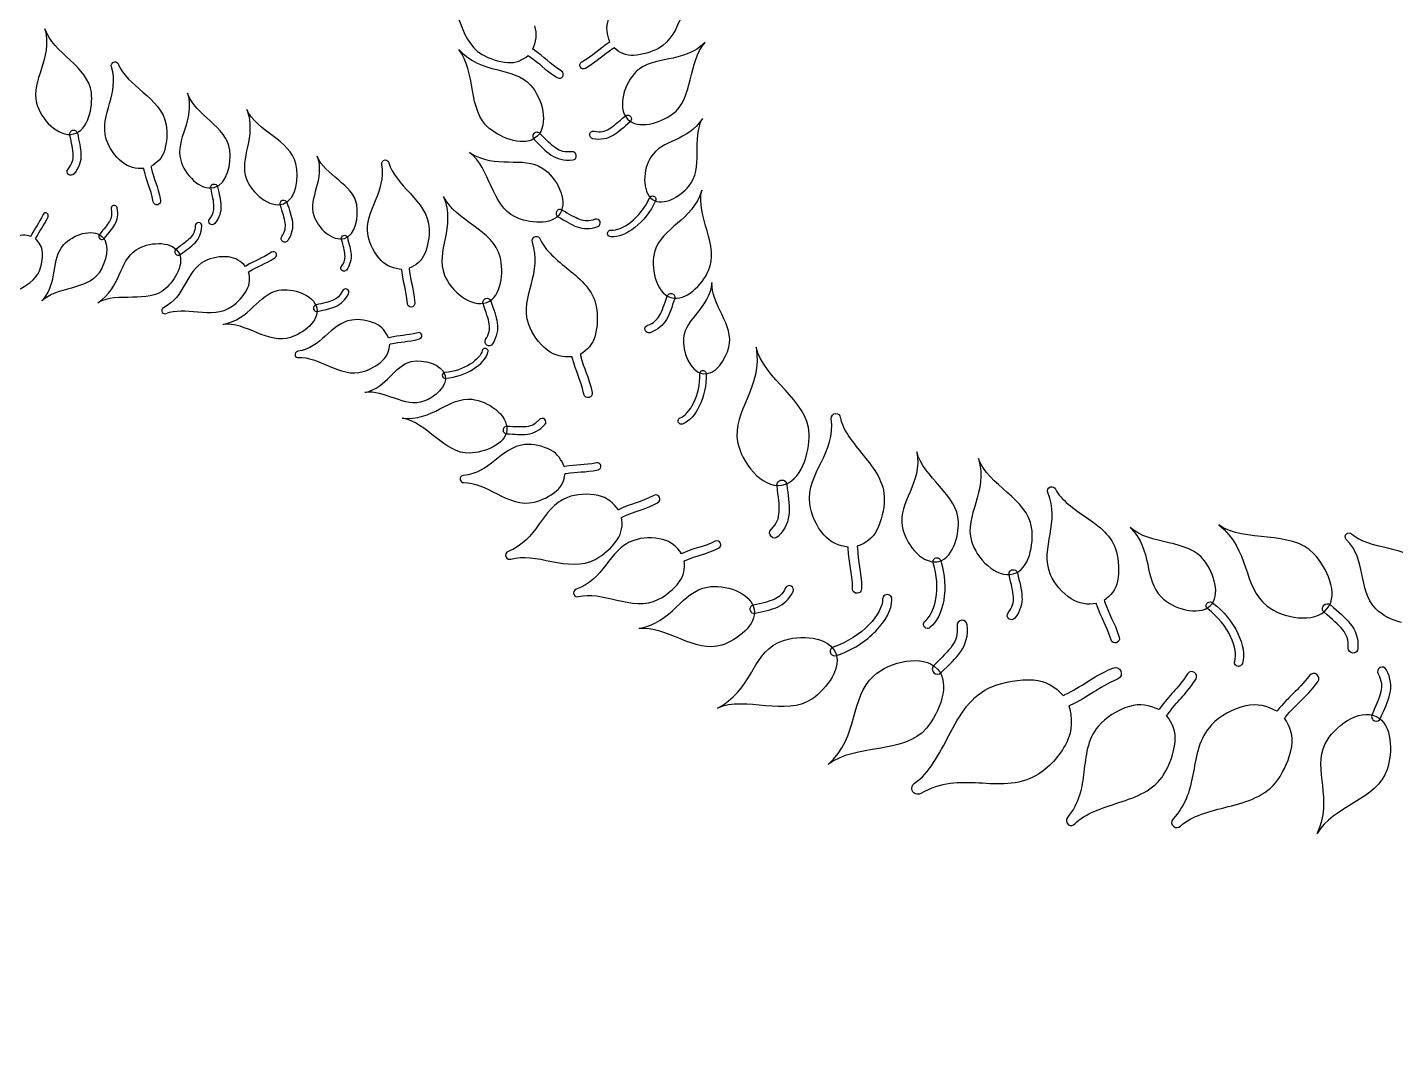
# Model space of a CAD drawing. Extents: x 5.1 to 86.3, y 5.1 to 86.3.
# Drawn here: x 14.24 to 32.32, y 44.89 to 58.36 of the extents above; entities that cross this region are included whole.
import ezdxf

# ---------------------------------------------------------------- set-up
doc = ezdxf.new("R2010")
doc.units = 0
doc.layers.add('View004', color=7, linetype='CONTINUOUS')

msp = doc.modelspace()

# ---------------------------------------------------------------- linework, layer by layer
at = {"layer": 'View004', "color": 1}
for p, q in [((15.385909, 57.90339), (15.385887, 57.903382)), ((22.208184, 57.18272), (22.208184, 57.18272)), ((14.838018, 57.002965), (14.838018, 57.002965)), ((22.168453, 57.14967), (22.168453, 57.14967)), ((14.847406, 56.952145), (14.847406, 56.952145)), ((20.930387, 56.956799), (20.930387, 56.956799)), ((20.970746, 56.918916), (20.970746, 56.918916)), ((18.965454, 56.608465), (18.96538, 56.608459)), ((16.696333, 56.289834), (16.696333, 56.289834)), ((16.705141, 56.244256), (16.705141, 56.244256)), ((17.608464, 56.075827), (17.608464, 56.075827)), ((22.500151, 56.087583), (22.500151, 56.087583)), ((22.526804, 56.123723), (22.526818, 56.123714)), ((17.622105, 56.029892), (17.622105, 56.029892)), ((21.231429, 55.927956), (21.231429, 55.927956)), ((21.276579, 55.90281), (21.276579, 55.90281)), ((15.195139, 55.564978), (15.195139, 55.564978)), ((15.220973, 55.597879), (15.220973, 55.597879)), ((18.417064, 55.611996), (18.417064, 55.611996)), ((18.426611, 55.572145), (18.426611, 55.572145)), ((20.95309, 55.597194), (20.953059, 55.597179)), ((16.193413, 55.368263), (16.193413, 55.368263)), ((16.22932, 55.395539), (16.22932, 55.395539)), ((22.761986, 54.839931), (22.761986, 54.839931)), ((18.018073, 54.637956), (18.018073, 54.637956)), ((18.061705, 54.649337), (18.061705, 54.649337)), ((20.294553, 54.778367), (20.294553, 54.778367)), ((20.310827, 54.726609), (20.310827, 54.726609)), ((22.743185, 54.790458), (22.743185, 54.790458)), ((16.019286, 54.593562), (16.019286, 54.593649)), ((17.775361, 54.025545), (17.775367, 54.025633)), ((19.721512, 53.749777), (19.721516, 53.749764)), ((19.758796, 53.760994), (19.758796, 53.760994)), ((23.166308, 53.782884), (23.166308, 53.782884)), ((23.174104, 53.82559), (23.17412, 53.825588)), ((24.92194, 53.257053), (24.9219, 53.257073)), ((20.522945, 53.039514), (20.522945, 53.039514)), ((20.572824, 53.038019), (20.572824, 53.038019)), ((19.957611, 52.381046), (19.957611, 52.381081)), ((24.202593, 52.377108), (24.202593, 52.377108)), ((24.209278, 52.310875), (24.209278, 52.310875)), ((27.760285, 52.288632), (27.760249, 52.288614)), ((31.674281, 51.669308), (31.674243, 51.669261)), ((20.563235, 51.35875), (20.56322, 51.358725)), ((26.254334, 51.350807), (26.254354, 51.350809)), ((26.259523, 51.298158), (26.259523, 51.298158)), ((27.255665, 51.192774), (27.255665, 51.192774)), ((27.267501, 51.136878), (27.267501, 51.136878)), ((21.459745, 50.864012), (21.459728, 50.864056)), ((23.787676, 50.657478), (23.787676, 50.657478)), ((23.841291, 50.671242), (23.841291, 50.671242)), ((29.835004, 50.756529), (29.835018, 50.756542)), ((29.869665, 50.716561), (29.869665, 50.716561)), ((31.370563, 50.723046), (31.370563, 50.723046)), ((31.418509, 50.679188), (31.418509, 50.679188)), ((24.909429, 50.114667), (24.909429, 50.114667)), ((24.856259, 50.083328), (24.85627, 50.083308)), ((26.217216, 49.831175), (26.217216, 49.831175)), ((26.265051, 49.880697), (26.265051, 49.880697)), ((32.042279, 49.196126), (32.042279, 49.196126)), ((32.065527, 49.253704), (32.065527, 49.253704)), ((25.932214, 48.273809), (25.932243, 48.273717)), ((27.999137, 47.822521), (27.999111, 47.822554)), ((29.388347, 47.798227), (29.388303, 47.798284))]:
    msp.add_line(p, q, dxfattribs=at)
at = {"layer": 'View004', "color": 3}
for points in [[(7.701293, 45.701241), (7.701293, 59.277333), (14.944052, 71.82216), (26.701293, 78.610206)], [(26.701293, 12.792276), (14.944052, 19.580323), (7.701293, 32.125149), (7.701293, 45.701241)]]:
    msp.add_open_spline(points, degree=3, dxfattribs=at)
at = {"layer": 'View004', "color": 1}
for points in [[(19.940765, 58.464354), (20.003731, 58.286582), (20.075474, 58.102068), (20.246066, 58.00303)], [(21.93493, 58.168592), (21.895676, 58.261696), (21.881799, 58.365406), (21.918522, 58.465521)], [(22.88344, 58.517438), (22.817799, 58.348656), (22.743536, 58.17366), (22.576901, 58.0836)], [(14.467159, 58.342027), (14.574532, 57.937069), (14.276054, 57.670643), (14.357703, 57.358262)], [(15.081504, 57.500135), (15.042217, 57.84531), (14.573895, 58.018243), (14.467159, 58.342027)], [(20.916973, 58.071073), (20.960795, 58.16674), (20.978533, 58.274252), (20.943482, 58.379629)], [(20.341399, 57.025233), (20.053097, 57.260483), (20.168406, 57.782626), (19.938431, 58.066271)], [(19.938431, 58.066271), (20.241185, 57.735055), (20.654081, 57.84977), (20.888306, 57.595334)], [(20.924695, 58.066209), (20.922263, 58.068109), (20.919679, 58.069705), (20.916973, 58.071073)], [(21.294895, 57.783276), (21.126635, 57.889718), (21.083454, 57.961173), (20.924695, 58.066209)], [(21.563801, 57.90339), (21.728414, 58.000626), (21.771952, 58.067944), (21.927406, 58.164108)], [(21.979712, 58.080592), (21.835217, 57.991269), (21.789306, 57.921986), (21.614326, 57.818607)], [(21.927406, 58.164108), (21.929838, 58.165856), (21.932346, 58.1673), (21.93493, 58.168592)], [(21.990557, 58.089233), (21.987289, 58.085965), (21.983717, 58.083001), (21.979712, 58.080592)], [(22.247156, 57.990161), (22.149234, 57.985373), (22.061416, 58.027013), (21.990557, 58.089233)], [(22.576901, 58.0836), (22.485309, 58.034094), (22.36494, 57.99592), (22.247156, 57.990161)], [(23.194637, 58.161256), (22.893976, 57.869498), (22.515589, 57.999481), (22.283085, 57.775449)], [(22.760914, 57.213582), (23.042744, 57.416711), (22.964461, 57.909765), (23.194637, 58.161256)], [(15.347073, 57.84009), (15.338204, 57.868582), (15.356505, 57.898374), (15.385909, 57.90339)], [(15.385887, 57.903382), (15.409219, 57.907258), (15.432057, 57.894057), (15.440288, 57.871873)], [(20.246066, 58.00303), (20.339832, 57.948592), (20.463915, 57.905031), (20.586333, 57.895294)], [(20.586333, 57.895294), (20.688109, 57.8872), (20.780843, 57.927754), (20.856578, 57.990271)], [(20.856578, 57.990271), (20.859922, 57.986775), (20.863494, 57.983507), (20.867591, 57.980938)], [(20.867591, 57.980938), (21.015161, 57.883371), (21.060749, 57.809796), (21.239605, 57.696628)], [(21.614326, 57.818607), (21.557303, 57.782856), (21.505225, 57.870233), (21.563801, 57.90339)], [(15.323027, 57.356776), (15.365944, 57.508779), (15.402809, 57.659541), (15.347073, 57.84009)], [(15.440288, 57.871873), (15.491656, 57.734871), (15.627037, 57.62398), (15.764039, 57.505545)], [(21.239605, 57.696628), (21.297828, 57.65761), (21.354809, 57.74691), (21.294895, 57.783276)], [(22.283085, 57.775449), (22.130374, 57.628308), (22.02413, 57.305046), (22.168453, 57.14967)], [(20.888306, 57.595334), (21.042147, 57.428223), (21.135016, 57.075787), (20.970746, 56.918916)], [(14.357703, 57.358262), (14.411326, 57.153089), (14.641288, 56.902283), (14.847406, 56.952145)], [(14.847406, 56.952145), (15.04047, 56.99885), (15.103969, 57.302777), (15.081504, 57.500135)], [(15.279375, 56.8838), (15.228448, 57.050776), (15.28011, 57.204773), (15.323027, 57.356776)], [(15.764039, 57.505545), (15.90104, 57.387111), (16.041003, 57.258469), (16.069975, 57.071283)], [(16.35333, 57.489876), (16.452766, 57.126925), (16.186633, 56.88541), (16.262278, 56.605424)], [(16.911367, 56.738203), (16.87353, 57.047958), (16.451594, 57.199833), (16.35333, 57.489876)], [(17.135181, 57.274045), (17.273903, 56.911212), (17.024845, 56.636291), (17.130767, 56.356289)], [(17.784186, 56.558096), (17.714103, 56.872488), (17.265353, 56.98599), (17.135181, 57.274045)], [(21.9264, 57.019839), (21.985303, 57.054353), (22.048927, 57.114095), (22.135481, 57.188118)], [(22.135481, 57.188118), (22.145769, 57.1972), (22.159285, 57.201747), (22.172969, 57.200731)], [(22.168453, 57.14967), (22.303637, 57.004135), (22.599775, 57.097438), (22.760914, 57.213582)], [(22.172969, 57.200731), (22.186654, 57.199715), (22.199351, 57.193221), (22.208184, 57.18272)], [(22.208184, 57.18272), (22.226118, 57.161155), (22.223248, 57.12915), (22.201762, 57.11112)], [(23.158854, 57.155706), (22.96498, 56.846709), (22.626337, 56.882485), (22.47611, 56.64489)], [(22.97947, 56.259995), (23.174595, 56.489544), (23.015786, 56.89512), (23.158854, 57.155706)], [(14.797743, 56.942198), (14.794855, 56.955613), (14.797501, 56.969626), (14.805082, 56.981064)], [(14.805082, 56.981064), (14.812663, 56.992502), (14.824538, 57.000399), (14.838018, 57.002965)], [(14.838018, 57.002965), (14.8656, 57.008057), (14.89211, 56.989897), (14.897323, 56.962337)], [(16.069975, 57.071283), (16.085897, 56.968395), (16.081505, 56.842192), (16.047441, 56.729297)], [(20.970746, 56.918916), (20.816881, 56.771981), (20.506239, 56.890724), (20.341399, 57.025233)], [(20.969192, 56.973799), (20.954495, 56.97359), (20.940504, 56.967461), (20.930387, 56.956799)], [(21.008464, 56.957909), (20.998048, 56.968279), (20.983888, 56.974008), (20.969192, 56.973799)], [(21.668715, 56.945995), (21.673581, 56.973732), (21.700011, 56.992273), (21.727748, 56.987407)], [(21.727748, 56.987407), (21.814938, 56.97196), (21.867509, 56.98531), (21.9264, 57.019839)], [(22.201762, 57.11112), (22.117662, 57.039215), (22.053176, 56.975419), (21.978425, 56.931669)], [(14.842225, 56.67752), (14.840939, 56.745778), (14.81996, 56.830495), (14.797743, 56.942198)], [(14.897323, 56.962337), (14.918893, 56.853811), (14.942987, 56.766358), (14.944575, 56.679761)], [(15.489414, 56.579101), (15.391074, 56.660852), (15.31299, 56.773534), (15.279375, 56.8838)], [(20.930387, 56.956799), (20.909829, 56.934893), (20.910846, 56.900489), (20.932662, 56.879835)], [(20.932662, 56.879835), (21.01797, 56.797564), (21.082827, 56.72522), (21.159943, 56.673651)], [(21.221221, 56.764585), (21.160456, 56.805263), (21.09626, 56.873217), (21.008464, 56.957909)], [(21.710128, 56.886962), (21.682391, 56.891828), (21.66385, 56.918257), (21.668715, 56.945995)], [(21.978425, 56.931669), (21.903727, 56.887862), (21.816711, 56.86808), (21.710128, 56.886962)], [(14.773328, 56.488397), (14.829454, 56.556884), (14.84353, 56.609266), (14.842225, 56.67752)], [(14.944575, 56.679761), (14.946239, 56.593181), (14.920923, 56.507611), (14.852313, 56.42389)], [(16.047441, 56.729297), (16.019124, 56.635437), (15.950445, 56.566665), (15.868063, 56.520772)], [(16.705141, 56.244256), (16.878211, 56.287633), (16.933003, 56.561096), (16.911367, 56.738203)], [(18.06773, 56.656926), (18.169589, 56.340721), (17.944313, 56.117341), (18.021952, 55.873374)], [(18.589203, 56.015806), (18.543743, 56.287503), (18.16571, 56.404972), (18.06773, 56.656926)], [(18.96538, 56.608459), (18.989039, 56.609523), (19.010182, 56.593746), (19.015753, 56.57071)], [(20.682503, 55.856234), (20.368015, 56.003836), (20.353918, 56.502867), (20.081265, 56.707536)], [(20.081265, 56.707536), (20.430625, 56.476306), (20.778508, 56.673917), (21.048378, 56.496665)], [(21.159943, 56.673651), (21.237, 56.622025), (21.328768, 56.595295), (21.443934, 56.60865)], [(21.431535, 56.717173), (21.337323, 56.706248), (21.281971, 56.723892), (21.221221, 56.764585)], [(21.491996, 56.669111), (21.488572, 56.699079), (21.461503, 56.720597), (21.431535, 56.717173)], [(21.443934, 56.60865), (21.473902, 56.612074), (21.49542, 56.639144), (21.491996, 56.669111)], [(22.47611, 56.64489), (22.377439, 56.48884), (22.350844, 56.191596), (22.500151, 56.087583)], [(14.780567, 56.416651), (14.758756, 56.434464), (14.755515, 56.466586), (14.773328, 56.488397)], [(15.774655, 56.494996), (15.673779, 56.48922), (15.571419, 56.510933), (15.489414, 56.579101)], [(15.776327, 56.486378), (15.775491, 56.48919), (15.774959, 56.492078), (15.774655, 56.494996)], [(15.900031, 56.056401), (15.863619, 56.244089), (15.814799, 56.307679), (15.776327, 56.486378)], [(15.868063, 56.520772), (15.870039, 56.516592), (15.871635, 56.512207), (15.872547, 56.507655)], [(15.872547, 56.507655), (15.908252, 56.341574), (15.958126, 56.27509), (15.996849, 56.075576)], [(16.262278, 56.605424), (16.311959, 56.421529), (16.520369, 56.197946), (16.705141, 56.244256)], [(17.622105, 56.029892), (17.795526, 56.091892), (17.824258, 56.378337), (17.784186, 56.558096)], [(18.838424, 56.072392), (18.899034, 56.218461), (18.953484, 56.36401), (18.919375, 56.550104)], [(18.919375, 56.550104), (18.913903, 56.579486), (18.935631, 56.606945), (18.965454, 56.608465)], [(19.015753, 56.57071), (19.05066, 56.428429), (19.172177, 56.302193), (19.294416, 56.168266)], [(21.048378, 56.496665), (21.225631, 56.380249), (21.389734, 56.082161), (21.276579, 55.90281)], [(14.852313, 56.42389), (14.8345, 56.402079), (14.802378, 56.398838), (14.780567, 56.416651)], [(16.660606, 56.234954), (16.657913, 56.246982), (16.660186, 56.259589), (16.666911, 56.269919)], [(16.666911, 56.269919), (16.673636, 56.280249), (16.684244, 56.28743), (16.696333, 56.289834)], [(16.696333, 56.289834), (16.72107, 56.294612), (16.745016, 56.278495), (16.749903, 56.253779)], [(16.749903, 56.253779), (16.770078, 56.156457), (16.792366, 56.078083), (16.794432, 56.000311)], [(17.130767, 56.356289), (17.200333, 56.172383), (17.436959, 55.963701), (17.622105, 56.029892)], [(22.500151, 56.087583), (22.640002, 55.990158), (22.867905, 56.128745), (22.97947, 56.259995)], [(15.996849, 56.075576), (16.011403, 56.009866), (15.911625, 55.990102), (15.900031, 56.056401)], [(16.702515, 55.997542), (16.700856, 56.058844), (16.681386, 56.134784), (16.660606, 56.234954)], [(17.580246, 56.052403), (17.586114, 56.063693), (17.596287, 56.072138), (17.608464, 56.075827)], [(17.608464, 56.075827), (17.633395, 56.083227), (17.659618, 56.069084), (17.667128, 56.044186)], [(18.739199, 55.607272), (18.708267, 55.779305), (18.777814, 55.926323), (18.838424, 56.072392)], [(19.294416, 56.168266), (19.416656, 56.034339), (19.540636, 55.889914), (19.54735, 55.700378)], [(19.73708, 56.126384), (19.900688, 55.718107), (19.623683, 55.402356), (19.748661, 55.087264)], [(20.484785, 55.327544), (20.399762, 55.682218), (19.889658, 55.802614), (19.73708, 56.126384)], [(22.213587, 55.787864), (22.30881, 55.862803), (22.400975, 55.974306), (22.460784, 56.106772)], [(22.539275, 56.068752), (22.47295, 55.921933), (22.372927, 55.800569), (22.266372, 55.716727)], [(22.460784, 56.106772), (22.466289, 56.119206), (22.477001, 56.128384), (22.489866, 56.131687)], [(22.489866, 56.131687), (22.502731, 56.13499), (22.516337, 56.132057), (22.526804, 56.123723)], [(22.526818, 56.123714), (22.543117, 56.110805), (22.548322, 56.087838), (22.539275, 56.068752)], [(23.149307, 56.20915), (23.027989, 55.797614), (22.62509, 55.723106), (22.530475, 55.406277)], [(23.239429, 55.14564), (23.388557, 55.468651), (23.070588, 55.869002), (23.149307, 56.20915)], [(14.443562, 55.88708), (14.38665, 55.760851), (14.341651, 55.724158), (14.284782, 55.604608)], [(14.508611, 55.857448), (14.529812, 55.901338), (14.462772, 55.931882), (14.443562, 55.88708)], [(15.342198, 55.958163), (15.356687, 55.887969), (15.347086, 55.845128), (15.320493, 55.796691)], [(15.374358, 56.006872), (15.352026, 56.002302), (15.337628, 55.980494), (15.342198, 55.958163)], [(15.423067, 55.974713), (15.418497, 55.997044), (15.396689, 56.011442), (15.374358, 56.006872)], [(15.393021, 55.75661), (15.426759, 55.81805), (15.440778, 55.888907), (15.423067, 55.974713)], [(16.642026, 55.827158), (16.691935, 55.889089), (16.704191, 55.936244), (16.702515, 55.997542)], [(16.794432, 56.000311), (16.796565, 55.922555), (16.774458, 55.845506), (16.713449, 55.7698)], [(17.577293, 56.015849), (17.573314, 56.027934), (17.574379, 56.041113), (17.580246, 56.052403)], [(17.644268, 55.776183), (17.636386, 55.83899), (17.608733, 55.91504), (17.577293, 56.015849)], [(17.667128, 56.044186), (17.697661, 55.946242), (17.728454, 55.867975), (17.738414, 55.788289)], [(18.426611, 55.572145), (18.577548, 55.617154), (18.615196, 55.86046), (18.589203, 56.015806)], [(21.276579, 55.90281), (21.17059, 55.734817), (20.862316, 55.771839), (20.682503, 55.856234)], [(21.231429, 55.927956), (21.217785, 55.90345), (21.226515, 55.872525), (21.25096, 55.858772)], [(21.262713, 55.952159), (21.249451, 55.948634), (21.238172, 55.939907), (21.231429, 55.927956)], [(21.301885, 55.946684), (21.290098, 55.95371), (21.275975, 55.955684), (21.262713, 55.952159)], [(21.538442, 55.819902), (21.474179, 55.842947), (21.400618, 55.889915), (21.301885, 55.946684)], [(14.34906, 55.573593), (14.401876, 55.684711), (14.4481, 55.723268), (14.508611, 55.857448)], [(14.717267, 55.49084), (14.832833, 55.61776), (15.091962, 55.711105), (15.220973, 55.597879)], [(15.320493, 55.796691), (15.293913, 55.748244), (15.247028, 55.695401), (15.189112, 55.623679)], [(15.252925, 55.571808), (15.309183, 55.641497), (15.359329, 55.69513), (15.393021, 55.75661)], [(16.45391, 55.738272), (16.449898, 55.661116), (16.428212, 55.61905), (16.387281, 55.575778)], [(16.452004, 55.514216), (16.50393, 55.569102), (16.537856, 55.639183), (16.542761, 55.733501)], [(16.500721, 55.780312), (16.476186, 55.781629), (16.455228, 55.762807), (16.45391, 55.738272)], [(16.542761, 55.733501), (16.544079, 55.758036), (16.525257, 55.778994), (16.500721, 55.780312)], [(16.649058, 55.762768), (16.629336, 55.778607), (16.626187, 55.807435), (16.642026, 55.827158)], [(16.713449, 55.7698), (16.69761, 55.750077), (16.668781, 55.746929), (16.649058, 55.762768)], [(17.599298, 55.595055), (17.644327, 55.663705), (17.652166, 55.713382), (17.644268, 55.776183)], [(17.738414, 55.788289), (17.74844, 55.708626), (17.733493, 55.627249), (17.678448, 55.543329)], [(18.021952, 55.873374), (18.072944, 55.713136), (18.265467, 55.524092), (18.426611, 55.572145)], [(21.25096, 55.858772), (21.346891, 55.803632), (21.422047, 55.752838), (21.50359, 55.723642)], [(21.50359, 55.723642), (21.585092, 55.69438), (21.674265, 55.691004), (21.775529, 55.72924)], [(21.739666, 55.824705), (21.656828, 55.793426), (21.602695, 55.79684), (21.538442, 55.819902)], [(21.80533, 55.794904), (21.795427, 55.821266), (21.766028, 55.834608), (21.739666, 55.824705)], [(21.775529, 55.72924), (21.801891, 55.739143), (21.815233, 55.768542), (21.80533, 55.794904)], [(22.266372, 55.716727), (22.159827, 55.632878), (22.047202, 55.584642), (21.947629, 55.592934)], [(21.955189, 55.681791), (22.019912, 55.6764), (22.118364, 55.712924), (22.213587, 55.787864)], [(14.282168, 55.598832), (14.212025, 55.619686), (14.136264, 55.621434), (14.067114, 55.587037)], [(14.284782, 55.604608), (14.283734, 55.602784), (14.282867, 55.600808), (14.282168, 55.598832)], [(14.343702, 55.565096), (14.345785, 55.56768), (14.347662, 55.570568), (14.34906, 55.573593)], [(14.435419, 55.388254), (14.431087, 55.459124), (14.394128, 55.519033), (14.343702, 55.565096)], [(15.189112, 55.623679), (15.181998, 55.615148), (15.178628, 55.604108), (15.179762, 55.593059)], [(15.179762, 55.593059), (15.180897, 55.582009), (15.186441, 55.571885), (15.195139, 55.564978)], [(15.220973, 55.597879), (15.341813, 55.491824), (15.273083, 55.250085), (15.18279, 55.117054)], [(15.195139, 55.564978), (15.212997, 55.550959), (15.238827, 55.554013), (15.252925, 55.571808)], [(15.674816, 55.421135), (15.829924, 55.522021), (16.125615, 55.548777), (16.22932, 55.395539)], [(16.387281, 55.575778), (16.346359, 55.532491), (16.283063, 55.490152), (16.203119, 55.431128)], [(17.61301, 55.529617), (17.591153, 55.543901), (17.585014, 55.573198), (17.599298, 55.595055)], [(17.678448, 55.543329), (17.664164, 55.521472), (17.634867, 55.515333), (17.61301, 55.529617)], [(18.387698, 55.562203), (18.384853, 55.572706), (18.386366, 55.583912), (18.391894, 55.593285)], [(18.433924, 55.354465), (18.430068, 55.408462), (18.409934, 55.474674), (18.387698, 55.562203)], [(18.391894, 55.593285), (18.397421, 55.602657), (18.406496, 55.609404), (18.417064, 55.611996)], [(18.417064, 55.611996), (18.438693, 55.617175), (18.46044, 55.603896), (18.465714, 55.58229)], [(18.465714, 55.58229), (18.487306, 55.497249), (18.51002, 55.429001), (18.514878, 55.360494)], [(18.912075, 55.279525), (18.823946, 55.372415), (18.759607, 55.493669), (18.739199, 55.607272)], [(19.54735, 55.700378), (19.551074, 55.596198), (19.531778, 55.471236), (19.484582, 55.363007)], [(20.897762, 54.973871), (20.942062, 55.147956), (20.979518, 55.320452), (20.910811, 55.524075)], [(20.910811, 55.524075), (20.899882, 55.556207), (20.91981, 55.59062), (20.95309, 55.597194)], [(20.953059, 55.597179), (20.979476, 55.602271), (21.005826, 55.587945), (21.015842, 55.562964)], [(21.015842, 55.562964), (21.078299, 55.408722), (21.235492, 55.286648), (21.394753, 55.156047)], [(21.909752, 55.617745), (21.902619, 55.632654), (21.904132, 55.650438), (21.913678, 55.663894)], [(21.947629, 55.592934), (21.931481, 55.593275), (21.916885, 55.602836), (21.909752, 55.617745)], [(21.913678, 55.663894), (21.923224, 55.67735), (21.939221, 55.684247), (21.955189, 55.681791)], [(14.394366, 55.143453), (14.422722, 55.21332), (14.440636, 55.303007), (14.435419, 55.388254)], [(14.425922, 54.744485), (14.65512, 54.994415), (14.54131, 55.297603), (14.717267, 55.49084)], [(15.167616, 54.722096), (15.474752, 54.920318), (15.438654, 55.267536), (15.674816, 55.421135)], [(16.22932, 55.395539), (16.326457, 55.252006), (16.188914, 55.018609), (16.058499, 54.904464)], [(16.185026, 55.40174), (16.183199, 55.389907), (16.186223, 55.377837), (16.193413, 55.368263)], [(16.203119, 55.431128), (16.193376, 55.424168), (16.186853, 55.413573), (16.185026, 55.40174)], [(16.193413, 55.368263), (16.208219, 55.348777), (16.23599, 55.344924), (16.255542, 55.359644)], [(16.255542, 55.359644), (16.333203, 55.416999), (16.400115, 55.459273), (16.452004, 55.514216)], [(17.46289, 55.388783), (17.325718, 55.298252), (17.257297, 55.289988), (17.124407, 55.206129)], [(17.509348, 55.317784), (17.55846, 55.348366), (17.510564, 55.421537), (17.46289, 55.388783)], [(18.387229, 55.201842), (18.428827, 55.258407), (18.437795, 55.300472), (18.433924, 55.354465)], [(18.514878, 55.360494), (18.519794, 55.292004), (18.503305, 55.223192), (18.452456, 55.154045)], [(19.484582, 55.363007), (19.445343, 55.273026), (19.368945, 55.212753), (19.281617, 55.176845)], [(22.530475, 55.406277), (22.468328, 55.198185), (22.536265, 54.856399), (22.743185, 54.790458)], [(16.581403, 55.272265), (16.44822, 55.203105), (16.384716, 55.07875), (16.317175, 54.960964)], [(16.894874, 55.326544), (16.785515, 55.337769), (16.669342, 55.317948), (16.581403, 55.272265)], [(17.118099, 55.201949), (17.060962, 55.26737), (16.986066, 55.317184), (16.894874, 55.326544)], [(17.124407, 55.206129), (17.122203, 55.204913), (17.120075, 55.203545), (17.118099, 55.201949)], [(17.169216, 55.134233), (17.292691, 55.212203), (17.363523, 55.22156), (17.509348, 55.317784)], [(18.395944, 55.14533), (18.377933, 55.158529), (18.374031, 55.18383), (18.387229, 55.201842)], [(19.185759, 55.162235), (19.084779, 55.168391), (18.985566, 55.202066), (18.912075, 55.279525)], [(19.186404, 55.153472), (19.185927, 55.15636), (19.185714, 55.159324), (19.185759, 55.162235)], [(19.281617, 55.176845), (19.283061, 55.172437), (19.284201, 55.167908), (19.284581, 55.163272)], [(19.284581, 55.163272), (19.300481, 54.993926), (19.34222, 54.921935), (19.357177, 54.718992)], [(20.310827, 54.726609), (20.506046, 54.799935), (20.5334, 55.124753), (20.484785, 55.327544)], [(14.106427, 54.8883), (14.22271, 54.948971), (14.34278, 55.016339), (14.394366, 55.143453)], [(15.18279, 55.117054), (15.024872, 54.884385), (14.62415, 54.936465), (14.425922, 54.744485)], [(17.138284, 54.893547), (17.178898, 54.967396), (17.179825, 55.05094), (17.158454, 55.129141)], [(17.158454, 55.129141), (17.162178, 55.130433), (17.165902, 55.132105), (17.169216, 55.134233)], [(18.452456, 55.154045), (18.439257, 55.136033), (18.413956, 55.132132), (18.395944, 55.14533)], [(19.25865, 54.711354), (19.244597, 54.902265), (19.203557, 54.971254), (19.186404, 55.153472)], [(19.748661, 55.087264), (19.830743, 54.880311), (20.102408, 54.648325), (20.310827, 54.726609)], [(21.394753, 55.156047), (21.554014, 55.025446), (21.716945, 54.883327), (21.755419, 54.671366)], [(22.743185, 54.790458), (22.937, 54.728693), (23.154165, 54.960953), (23.239429, 55.14564)], [(23.284642, 54.990263), (23.247528, 54.639571), (22.938245, 54.526796), (22.908706, 54.256652)], [(23.509326, 54.136208), (23.581273, 54.418437), (23.271086, 54.703193), (23.284642, 54.990263)], [(16.058499, 54.904464), (15.830408, 54.704824), (15.426663, 54.868317), (15.167616, 54.722096)], [(16.317175, 54.960964), (16.249634, 54.843178), (16.179217, 54.729853), (16.034805, 54.655487)], [(16.822722, 54.43565), (17.18245, 54.500609), (17.282568, 54.835034), (17.559624, 54.886075)], [(16.941805, 54.674004), (17.014575, 54.72611), (17.089439, 54.804718), (17.138284, 54.893547)], [(17.559624, 54.886075), (17.741593, 54.919601), (18.024857, 54.830662), (18.061705, 54.649337)], [(18.400766, 54.879433), (18.367409, 54.809745), (18.331222, 54.779244), (18.276804, 54.755026)], [(18.312896, 54.673317), (18.381929, 54.704032), (18.440183, 54.755693), (18.48096, 54.840881)], [(18.460139, 54.900254), (18.437994, 54.9109), (18.411412, 54.901578), (18.400766, 54.879433)], [(18.48096, 54.840881), (18.491605, 54.863026), (18.482284, 54.889608), (18.460139, 54.900254)], [(20.862118, 54.434841), (20.799281, 54.623176), (20.853462, 54.799786), (20.897762, 54.973871)], [(22.592642, 54.552839), (22.627807, 54.613268), (22.654485, 54.698572), (22.694427, 54.808154)], [(22.694427, 54.808154), (22.699031, 54.821432), (22.708797, 54.83229), (22.721514, 54.838272)], [(22.721514, 54.838272), (22.734231, 54.844253), (22.748823, 54.844851), (22.761986, 54.839931)], [(22.761986, 54.839931), (22.788836, 54.829723), (22.802383, 54.799733), (22.792295, 54.77284)], [(16.034805, 54.655487), (16.011967, 54.643798), (16.004678, 54.614637), (16.019286, 54.593562)], [(16.071361, 54.579186), (16.1864, 54.630046), (16.335935, 54.613599), (16.491078, 54.600694)], [(16.491078, 54.600694), (16.646222, 54.58779), (16.809415, 54.579209), (16.941805, 54.674004)], [(18.061705, 54.649337), (18.096219, 54.479496), (17.879541, 54.316884), (17.715273, 54.261627)], [(18.023196, 54.672085), (18.016961, 54.661863), (18.015115, 54.649558), (18.018073, 54.637956)], [(18.018073, 54.637956), (18.024253, 54.614276), (18.048411, 54.600046), (18.072118, 54.606121)], [(18.051194, 54.692262), (18.039525, 54.689582), (18.02943, 54.682307), (18.023196, 54.672085)], [(18.276804, 54.755026), (18.222389, 54.730791), (18.147683, 54.716029), (18.051194, 54.692262)], [(18.072118, 54.606121), (18.165857, 54.629224), (18.243877, 54.642537), (18.312896, 54.673317)], [(19.357177, 54.718992), (19.363865, 54.651937), (19.262351, 54.644063), (19.25865, 54.711354)], [(20.260345, 54.7099), (20.255622, 54.723511), (20.25659, 54.738451), (20.263029, 54.751338)], [(20.340501, 54.439771), (20.330443, 54.510736), (20.297762, 54.596337), (20.260345, 54.7099)], [(20.263029, 54.751338), (20.269468, 54.764226), (20.280834, 54.773971), (20.294553, 54.778367)], [(20.294553, 54.778367), (20.322645, 54.787196), (20.352589, 54.771657), (20.361541, 54.743604)], [(20.361541, 54.743604), (20.397879, 54.633268), (20.434155, 54.545215), (20.446869, 54.455178)], [(21.755419, 54.671366), (21.77657, 54.554861), (21.775301, 54.411248), (21.739907, 54.281887)], [(22.792295, 54.77284), (22.753475, 54.666381), (22.728069, 54.577026), (22.683419, 54.500385)], [(16.019286, 54.593649), (16.030944, 54.57699), (16.052779, 54.570902), (16.071361, 54.579186)], [(17.715273, 54.261627), (17.427974, 54.16498), (17.118069, 54.471084), (16.822722, 54.43565)], [(18.522681, 54.492586), (18.374491, 54.468912), (18.275042, 54.370895), (18.173832, 54.280386)], [(18.837288, 54.445337), (18.737034, 54.490443), (18.620534, 54.508234), (18.522681, 54.492586)], [(19.009889, 54.256759), (18.976275, 54.336849), (18.920887, 54.407722), (18.837288, 54.445337)], [(20.29286, 54.233895), (20.3426, 54.312431), (20.350577, 54.368813), (20.340501, 54.439771)], [(20.446869, 54.455178), (20.45966, 54.365169), (20.444208, 54.272767), (20.383404, 54.176763)], [(22.43179, 54.423934), (22.517328, 54.454039), (22.557497, 54.492405), (22.592642, 54.552839)], [(22.683419, 54.500385), (22.638843, 54.42372), (22.571191, 54.362282), (22.466627, 54.32548)], [(18.173832, 54.280386), (18.072622, 54.189877), (17.970086, 54.10451), (17.809599, 54.079429)], [(19.017185, 54.258735), (19.014677, 54.258296), (19.012245, 54.257671), (19.009889, 54.256759)], [(19.395976, 54.325448), (19.237268, 54.282743), (19.169729, 54.296454), (19.017185, 54.258735)], [(19.417705, 54.243431), (19.473952, 54.256982), (19.451563, 54.341512), (19.395976, 54.325448)], [(21.109925, 54.094631), (20.995702, 54.184668), (20.903594, 54.310471), (20.862118, 54.434841)], [(21.739907, 54.281887), (21.71048, 54.174338), (21.634437, 54.09412), (21.542132, 54.039507)], [(22.399981, 54.357288), (22.390361, 54.384475), (22.404602, 54.414314), (22.43179, 54.423934)], [(22.466627, 54.32548), (22.43944, 54.31586), (22.409602, 54.330101), (22.399981, 54.357288)], [(17.809599, 54.079429), (17.784238, 54.075553), (17.768141, 54.050154), (17.775361, 54.025545)], [(18.931867, 53.957709), (18.993678, 54.015005), (19.020878, 54.093999), (19.025238, 54.174948)], [(19.025238, 54.174948), (19.02919, 54.175009), (19.033211, 54.175402), (19.037064, 54.176392)], [(19.037064, 54.176392), (19.178816, 54.211489), (19.248989, 54.198052), (19.417705, 54.243431)], [(20.249115, 54.087525), (20.234631, 54.033109), (20.176085, 53.963384), (20.087116, 53.907505)], [(20.275839, 54.116194), (20.262068, 54.112326), (20.251769, 54.101278), (20.249115, 54.087525)], [(20.314663, 54.105934), (20.304572, 54.116108), (20.289611, 54.120061), (20.275839, 54.116194)], [(20.309566, 54.160056), (20.284563, 54.175833), (20.277083, 54.208892), (20.29286, 54.233895)], [(20.383404, 54.176763), (20.367628, 54.151759), (20.334569, 54.14428), (20.309566, 54.160056)], [(20.323868, 54.06777), (20.328301, 54.081053), (20.324754, 54.09576), (20.314663, 54.105934)], [(21.436709, 54.007441), (21.322191, 53.997903), (21.205174, 54.019548), (21.109925, 54.094631)], [(22.908706, 54.256652), (22.889302, 54.079222), (22.992466, 53.809791), (23.166308, 53.782884)], [(23.166308, 53.782884), (23.329141, 53.757681), (23.468191, 53.974839), (23.509326, 54.136208)], [(23.867909, 54.135349), (23.962986, 53.604129), (23.551665, 53.293616), (23.623493, 52.883962)], [(24.567685, 52.989655), (24.553703, 53.436936), (23.970741, 53.708406), (23.867909, 54.135349)], [(17.775367, 54.025633), (17.781143, 54.006146), (17.799991, 53.993492), (17.820237, 53.995499)], [(17.820237, 53.995499), (17.94544, 54.007522), (18.082179, 53.944799), (18.225356, 53.883677)], [(18.676225, 53.811249), (18.761705, 53.837773), (18.857524, 53.888793), (18.931867, 53.957709)], [(18.694529, 53.534856), (19.003379, 53.602984), (19.07298, 53.889908), (19.310798, 53.943234)], [(19.310798, 53.943234), (19.466995, 53.978262), (19.71744, 53.913244), (19.758796, 53.760994)], [(20.087116, 53.907505), (19.998147, 53.851627), (19.880219, 53.808914), (19.754616, 53.798733)], [(20.129793, 53.843653), (20.22934, 53.906175), (20.301584, 53.984054), (20.323868, 54.06777)], [(21.438837, 53.997698), (21.437849, 54.00089), (21.437089, 54.004158), (21.436709, 54.007441)], [(21.592191, 53.512502), (21.545246, 53.724813), (21.48786, 53.795668), (21.438837, 53.997698)], [(21.542132, 54.039507), (21.544488, 54.034795), (21.546464, 54.029877), (21.547604, 54.024732)], [(21.547604, 54.024732), (21.593105, 53.836966), (21.651776, 53.762853), (21.7017, 53.537164)], [(18.225356, 53.883677), (18.368532, 53.82255), (18.520712, 53.762991), (18.676225, 53.811249)], [(19.758796, 53.760994), (19.797533, 53.618386), (19.617885, 53.472751), (19.478174, 53.419961)], [(19.725788, 53.78226), (19.719337, 53.77272), (19.717762, 53.760755), (19.721512, 53.749777)], [(19.721516, 53.749764), (19.7273, 53.73269), (19.744532, 53.721739), (19.762755, 53.723557)], [(19.754616, 53.798733), (19.742857, 53.797867), (19.732239, 53.791799), (19.725788, 53.78226)], [(19.762755, 53.723557), (19.901978, 53.734868), (20.03025, 53.78112), (20.129793, 53.843653)], [(23.044759, 53.400878), (23.095622, 53.506405), (23.128297, 53.642385), (23.123971, 53.782826)], [(23.208283, 53.783149), (23.213049, 53.627475), (23.177737, 53.479594), (23.120815, 53.361522)], [(23.123971, 53.782826), (23.123469, 53.795963), (23.128874, 53.808483), (23.138643, 53.816816)], [(23.138643, 53.816816), (23.148412, 53.82515), (23.161474, 53.828381), (23.174104, 53.82559)], [(23.17412, 53.825588), (23.193757, 53.821301), (23.208033, 53.803566), (23.208283, 53.783149)], [(19.478174, 53.419961), (19.233824, 53.32763), (18.94903, 53.575629), (18.694529, 53.534856)], [(21.7017, 53.537164), (21.720191, 53.462882), (21.607333, 53.437468), (21.592191, 53.512502)], [(19.190545, 53.196765), (19.592786, 53.153772), (19.803209, 53.477756), (20.113321, 53.445716)], [(20.113321, 53.445716), (20.317003, 53.424676), (20.590136, 53.24205), (20.572824, 53.038019)], [(22.865416, 53.199003), (22.923913, 53.221814), (22.993897, 53.295351), (23.044759, 53.400878)], [(23.120815, 53.361522), (23.063906, 53.243449), (22.986588, 53.153721), (22.896594, 53.118626)], [(20.084235, 52.734121), (19.749048, 52.720916), (19.515224, 53.142458), (19.190545, 53.196765)], [(21.00452, 53.176829), (20.947404, 53.113206), (20.89948, 53.092079), (20.834151, 53.0833)], [(21.074054, 53.180458), (21.053851, 53.198657), (21.022719, 53.197032), (21.00452, 53.176829)], [(21.077683, 53.110925), (21.095882, 53.131128), (21.094257, 53.162259), (21.074054, 53.180458)], [(22.836969, 53.165829), (22.839544, 53.181569), (22.850506, 53.194353), (22.865416, 53.199003)], [(24.730653, 52.617458), (24.814225, 52.789911), (24.890305, 52.962167), (24.862098, 53.189687)], [(24.862098, 53.189687), (24.857538, 53.225612), (24.885749, 53.257304), (24.92194, 53.257053)], [(24.9219, 53.257073), (24.950598, 53.256743), (24.97507, 53.236127), (24.980192, 53.207871)], [(24.980192, 53.207871), (25.012439, 53.033299), (25.150586, 52.872061), (25.289068, 52.701468)], [(20.572824, 53.038019), (20.556608, 52.846909), (20.275883, 52.741669), (20.084235, 52.734121)], [(20.522945, 53.039514), (20.522136, 53.012443), (20.543362, 52.989811), (20.570429, 52.988883)], [(20.539009, 53.074163), (20.529206, 53.065248), (20.523414, 53.052756), (20.522945, 53.039514)], [(20.575023, 53.086875), (20.561796, 53.087661), (20.548811, 53.083078), (20.539009, 53.074163)], [(20.834151, 53.0833), (20.76882, 53.074502), (20.684889, 53.08208), (20.575023, 53.086875)], [(20.847045, 52.985293), (20.929917, 52.996422), (21.007862, 53.033151), (21.077683, 53.110925)], [(22.853162, 53.124084), (22.840635, 53.134001), (22.834394, 53.150088), (22.836969, 53.165829)], [(22.896594, 53.118626), (22.882426, 53.112063), (22.865689, 53.114167), (22.853162, 53.124084)], [(20.810553, 52.845984), (20.645938, 52.829644), (20.530082, 52.728308), (20.412781, 52.635348)], [(20.570429, 52.988883), (20.677169, 52.984239), (20.764168, 52.974089), (20.847045, 52.985293)], [(21.153642, 52.773374), (21.046282, 52.829576), (20.919253, 52.85679), (20.810553, 52.845984)], [(23.623493, 52.883962), (23.670665, 52.6149), (23.9394, 52.26863), (24.209278, 52.310875)], [(24.209278, 52.310875), (24.462064, 52.350444), (24.575682, 52.733915), (24.567685, 52.989655)], [(20.412781, 52.635348), (20.29548, 52.542388), (20.177058, 52.455173), (19.998818, 52.438092)], [(21.331209, 52.554555), (21.299471, 52.644888), (21.243167, 52.726504), (21.153642, 52.773374)], [(25.289068, 52.701468), (25.42755, 52.530876), (25.567401, 52.34746), (25.562225, 52.1177)], [(25.993258, 52.752407), (26.067383, 52.32909), (25.742847, 52.093242), (25.798834, 51.766835)], [(26.542913, 51.827146), (26.532558, 52.181934), (26.073647, 52.41153), (25.993258, 52.752407)], [(26.807321, 52.662049), (26.937624, 52.217575), (26.615402, 51.914546), (26.714614, 51.571648)], [(27.510482, 51.749241), (27.457145, 52.129599), (26.934588, 52.307269), (26.807321, 52.662049)], [(21.225736, 52.230549), (21.297503, 52.289541), (21.332615, 52.374686), (21.342718, 52.463475)], [(21.339356, 52.556227), (21.336544, 52.555908), (21.333884, 52.555315), (21.331209, 52.554555)], [(21.76054, 52.604806), (21.583103, 52.56822), (21.509683, 52.587736), (21.339356, 52.556227)], [(21.342718, 52.463475), (21.34705, 52.463281), (21.351518, 52.463451), (21.355828, 52.464311)], [(21.355828, 52.464311), (21.514108, 52.493639), (21.590444, 52.474259), (21.779069, 52.513133)], [(21.779069, 52.513133), (21.841852, 52.524359), (21.822753, 52.618839), (21.76054, 52.604806)], [(24.577985, 52.061746), (24.552639, 52.27203), (24.647084, 52.445005), (24.730653, 52.617458)], [(19.998818, 52.438092), (19.97066, 52.435432), (19.95128, 52.408596), (19.957611, 52.381046)], [(19.957611, 52.381081), (19.962703, 52.359261), (19.9826, 52.344099), (20.005004, 52.344989)], [(20.005004, 52.344989), (20.143563, 52.350005), (20.289916, 52.272036), (20.443458, 52.19539)], [(24.144471, 52.303349), (24.14218, 52.320876), (24.147056, 52.338586), (24.157997, 52.35247)], [(24.173622, 51.958861), (24.17918, 52.046625), (24.161195, 52.1576), (24.144471, 52.303349)], [(24.157997, 52.35247), (24.168937, 52.366354), (24.185016, 52.375237), (24.202593, 52.377108)], [(24.202593, 52.377108), (24.23854, 52.380733), (24.270655, 52.354618), (24.274437, 52.318687)], [(24.274437, 52.318687), (24.290667, 52.177084), (24.312362, 52.062269), (24.305255, 51.950928)], [(27.723995, 52.212616), (27.710603, 52.243707), (27.727719, 52.27948), (27.760285, 52.288632)], [(27.760249, 52.288614), (27.786112, 52.295758), (27.813434, 52.283598), (27.825358, 52.259529)], [(20.443458, 52.19539), (20.597, 52.118746), (20.760549, 52.043233), (20.934836, 52.086144)], [(20.934836, 52.086144), (21.030634, 52.109727), (21.139415, 52.15959), (21.225736, 52.230549)], [(21.374027, 52.147236), (21.194561, 52.077354), (21.09639, 51.92744), (20.993975, 51.786464)], [(21.781479, 52.173274), (21.643491, 52.20267), (21.49253, 52.193398), (21.374027, 52.147236)], [(22.049122, 51.983525), (21.985236, 52.074875), (21.896543, 52.148758), (21.781479, 52.173274)], [(22.514794, 52.174322), (22.327292, 52.077722), (22.238853, 52.07661), (22.057733, 51.987933)], [(22.564285, 52.077333), (22.631165, 52.109587), (22.580162, 52.209545), (22.514794, 52.174322)], [(25.562225, 52.1177), (25.559413, 51.991411), (25.527311, 51.841591), (25.462621, 51.713974)], [(27.754258, 51.664564), (27.78462, 51.841125), (27.808309, 52.015567), (27.723995, 52.212616)], [(27.825358, 52.259529), (27.899572, 52.111086), (28.065451, 52.002068), (28.234056, 51.884736)], [(22.057733, 51.987933), (22.054693, 51.986717), (22.051881, 51.985197), (22.049122, 51.983525)], [(22.104993, 51.890025), (22.273288, 51.972487), (22.364956, 51.974661), (22.564285, 52.077333)], [(24.065199, 51.723343), (24.144487, 51.805338), (24.168089, 51.871099), (24.173622, 51.958861)], [(24.305255, 51.950928), (24.298247, 51.839602), (24.256709, 51.732422), (24.159786, 51.632188)], [(24.764126, 51.653129), (24.664029, 51.771684), (24.594703, 51.922884), (24.577985, 52.061746)], [(20.993975, 51.786464), (20.89156, 51.645487), (20.786088, 51.510601), (20.591576, 51.435623)], [(22.032337, 51.587113), (22.09433, 51.675741), (22.107038, 51.782209), (22.090553, 51.884933)], [(22.090553, 51.884933), (22.095493, 51.886073), (22.100426, 51.887669), (22.104993, 51.890025)], [(25.798834, 51.766835), (25.835603, 51.552451), (26.046826, 51.271383), (26.259523, 51.298158)], [(26.259523, 51.298158), (26.45875, 51.323237), (26.548835, 51.624291), (26.542913, 51.827146)], [(27.267501, 51.136878), (27.479533, 51.194043), (27.540981, 51.531766), (27.510482, 51.749241)], [(28.234056, 51.884736), (28.40266, 51.767404), (28.575818, 51.638908), (28.630724, 51.431195)], [(29.795229, 51.312042), (29.581741, 51.595599), (29.074538, 51.51776), (28.811935, 51.749491)], [(28.811935, 51.749491), (29.117069, 51.446861), (28.988516, 51.066833), (29.222843, 50.832808)], [(31.237866, 51.40634), (30.936763, 51.722788), (30.335896, 51.541192), (29.983355, 51.785047)], [(29.983355, 51.785047), (30.398077, 51.460253), (30.300675, 50.966718), (30.619406, 50.715281)], [(21.751377, 51.334078), (21.851408, 51.390531), (21.957769, 51.480507), (22.032337, 51.587113)], [(22.250484, 51.581266), (22.078886, 51.521226), (21.981358, 51.383019), (21.880117, 51.253384)], [(22.635719, 51.592469), (22.506509, 51.624731), (22.363791, 51.620931), (22.250484, 51.581266)], [(22.881985, 51.404687), (22.824712, 51.492959), (22.743465, 51.565568), (22.635719, 51.592469)], [(23.32755, 51.569411), (23.147497, 51.484429), (23.064027, 51.48628), (22.890254, 51.408563)], [(23.37106, 51.47629), (23.435211, 51.504524), (23.390371, 51.600496), (23.32755, 51.569411)], [(24.066916, 51.630472), (24.040796, 51.655644), (24.040028, 51.697223), (24.065199, 51.723343)], [(24.159786, 51.632188), (24.134615, 51.606069), (24.093035, 51.6053), (24.066916, 51.630472)], [(25.086982, 51.492038), (24.965257, 51.506592), (24.847596, 51.554266), (24.764126, 51.653129)], [(25.462621, 51.713974), (25.408844, 51.607873), (25.312189, 51.540318), (25.204027, 51.503006)], [(26.714614, 51.571648), (26.779773, 51.346432), (27.041133, 51.075848), (27.267501, 51.136878)], [(27.761174, 51.125846), (27.6839, 51.308156), (27.723896, 51.488004), (27.754258, 51.664564)], [(31.668429, 51.592472), (31.646739, 51.614572), (31.649513, 51.650741), (31.674281, 51.669308)], [(31.875279, 51.134932), (31.842858, 51.295584), (31.805443, 51.452222), (31.668429, 51.592472)], [(31.674243, 51.669261), (31.69395, 51.683898), (31.72128, 51.682538), (31.739398, 51.665993)], [(31.739398, 51.665993), (31.851744, 51.563872), (32.029264, 51.525665), (32.211856, 51.481265)], [(20.591576, 51.435623), (20.560826, 51.42385), (20.547511, 51.387659), (20.563235, 51.35875)], [(20.627676, 51.333097), (20.781471, 51.382125), (20.97, 51.340545), (21.166173, 51.302675)], [(22.890254, 51.408563), (22.887366, 51.407499), (22.88463, 51.406207), (22.881985, 51.404687)], [(22.931631, 51.314649), (23.0931, 51.386925), (23.17965, 51.385967), (23.37106, 51.47629)], [(25.087149, 51.48139), (25.086776, 51.484962), (25.086722, 51.488458), (25.086982, 51.492038)], [(25.143533, 50.941473), (25.139961, 51.173413), (25.095129, 51.25975), (25.087149, 51.48139)], [(25.204027, 51.503006), (25.205471, 51.49761), (25.206535, 51.492016), (25.206611, 51.486385)], [(25.206611, 51.486385), (25.213983, 51.280407), (25.259408, 51.190387), (25.263261, 50.943829)], [(28.630724, 51.431195), (28.660904, 51.317024), (28.670936, 51.174141), (28.645909, 51.042746)], [(31.418509, 50.679188), (31.576755, 50.872408), (31.410027, 51.225408), (31.237866, 51.40634)], [(32.211856, 51.481265), (32.394448, 51.436865), (32.584612, 51.384444), (32.700066, 51.225383)], [(20.56322, 51.358725), (20.575798, 51.335856), (20.602824, 51.325079), (20.627676, 51.333097)], [(21.166173, 51.302675), (21.362346, 51.264819), (21.569388, 51.231371), (21.751377, 51.334078)], [(21.880117, 51.253384), (21.778878, 51.123748), (21.674955, 50.999958), (21.488997, 50.935604)], [(22.853153, 51.031344), (22.914546, 51.112922), (22.930022, 51.212945), (22.917844, 51.310393)], [(22.917844, 51.310393), (22.922556, 51.311305), (22.927245, 51.312673), (22.931631, 51.314649)], [(26.20994, 51.283892), (26.204946, 51.299115), (26.207079, 51.315596), (26.21573, 51.328635)], [(26.245225, 50.809837), (26.269426, 50.95053), (26.262107, 51.120802), (26.20994, 51.283892)], [(26.21573, 51.328635), (26.224381, 51.341674), (26.238601, 51.349841), (26.254334, 51.350807)], [(26.254354, 51.350809), (26.278798, 51.352372), (26.301472, 51.336382), (26.308612, 51.312545)], [(26.308612, 51.312545), (26.366401, 51.131756), (26.374624, 50.946655), (26.34753, 50.789234)], [(27.219894, 51.167623), (27.227944, 51.180482), (27.240841, 51.18955), (27.255665, 51.192774)], [(27.255665, 51.192774), (27.286003, 51.199195), (27.315823, 51.179885), (27.322377, 51.149576)], [(29.869665, 50.716561), (30.01776, 50.852164), (29.917295, 51.149915), (29.795229, 51.312042)], [(22.579802, 50.80185), (22.676022, 50.85182), (22.779311, 50.93322), (22.853153, 51.031344)], [(23.226079, 50.964245), (23.449618, 51.004534), (23.796922, 50.894006), (23.841291, 50.671242)], [(27.2129, 51.124457), (27.209322, 51.1392), (27.211844, 51.154763), (27.219894, 51.167623)], [(27.269665, 50.833213), (27.266282, 50.908615), (27.240663, 51.001642), (27.2129, 51.124457)], [(27.322377, 51.149576), (27.349334, 51.030252), (27.378475, 50.934292), (27.382718, 50.83863)], [(28.034283, 50.807072), (27.913645, 50.887614), (27.812183, 51.005453), (27.761174, 51.125846)], [(28.645909, 51.042746), (28.625108, 50.933506), (28.555802, 50.847775), (28.468321, 50.786224)], [(32.059131, 50.677642), (31.932988, 50.807643), (31.907699, 50.97428), (31.875279, 51.134932)], [(21.488997, 50.935604), (21.4596, 50.925511), (21.445852, 50.891797), (21.459745, 50.864012)], [(21.459728, 50.864056), (21.470839, 50.842069), (21.49598, 50.831019), (21.519692, 50.837767)], [(21.519692, 50.837767), (21.666387, 50.878975), (21.842878, 50.833587), (22.026702, 50.791415)], [(22.319335, 50.414827), (22.761236, 50.492856), (22.885731, 50.902909), (23.226079, 50.964245)], [(24.258608, 50.952085), (24.217328, 50.866697), (24.172761, 50.829428), (24.105843, 50.799957)], [(24.14976, 50.699482), (24.234649, 50.736858), (24.306406, 50.799997), (24.356868, 50.904378)], [(24.331592, 50.977362), (24.304458, 50.990536), (24.271782, 50.979219), (24.258608, 50.952085)], [(24.356868, 50.904378), (24.370042, 50.931512), (24.358725, 50.964188), (24.331592, 50.977362)], [(25.263261, 50.943829), (25.266681, 50.862239), (25.143291, 50.859841), (25.143533, 50.941473)], [(25.571449, 50.85667), (25.551705, 50.845518), (25.540018, 50.824621), (25.541122, 50.802444)], [(25.635096, 50.855525), (25.61572, 50.867381), (25.591192, 50.867822), (25.571449, 50.85667)], [(25.663671, 50.80024), (25.665483, 50.822364), (25.654471, 50.843669), (25.635096, 50.855525)], [(27.198954, 50.622215), (27.259017, 50.69952), (27.273068, 50.757817), (27.269665, 50.833213)], [(27.382718, 50.83863), (27.387044, 50.74299), (27.361523, 50.647691), (27.288101, 50.553192)], [(29.222843, 50.832808), (29.376746, 50.679099), (29.711557, 50.571788), (29.869665, 50.716561)], [(22.026702, 50.791415), (22.210527, 50.749273), (22.404749, 50.710928), (22.579802, 50.80185)], [(23.841291, 50.671242), (23.882851, 50.462585), (23.616088, 50.264), (23.414174, 50.19695)], [(23.794127, 50.699349), (23.786425, 50.686831), (23.784099, 50.671734), (23.787676, 50.657478)], [(23.787676, 50.657478), (23.795149, 50.62838), (23.824737, 50.610797), (23.853867, 50.618141)], [(23.828593, 50.723985), (23.814255, 50.72075), (23.801829, 50.711868), (23.794127, 50.699349)], [(24.105843, 50.799957), (24.03893, 50.770466), (23.947152, 50.752701), (23.828593, 50.723985)], [(23.853867, 50.618141), (23.969049, 50.646055), (24.064888, 50.662026), (24.14976, 50.699482)], [(25.541122, 50.802444), (25.539357, 50.713197), (25.475529, 50.583752), (25.359635, 50.464144)], [(25.449441, 50.38194), (25.579112, 50.515768), (25.660953, 50.662936), (25.663671, 50.80024)], [(26.102806, 50.513176), (26.163691, 50.559519), (26.221024, 50.669145), (26.245225, 50.809837)], [(26.34753, 50.789234), (26.320451, 50.631814), (26.259957, 50.50076), (26.166289, 50.429462)], [(28.366031, 50.746067), (28.252923, 50.727592), (28.134881, 50.739911), (28.034283, 50.807072)], [(28.368919, 50.736544), (28.367627, 50.73966), (28.366715, 50.742776), (28.366031, 50.746067)], [(28.559513, 50.266202), (28.49616, 50.473597), (28.433534, 50.539533), (28.368919, 50.736544)], [(28.468321, 50.786224), (28.471057, 50.78174), (28.473413, 50.77699), (28.474933, 50.771967)], [(28.474933, 50.771967), (28.534927, 50.58886), (28.599082, 50.519785), (28.666452, 50.299323)], [(29.816313, 50.716125), (29.815837, 50.731766), (29.822722, 50.746648), (29.835004, 50.756529)], [(29.837445, 50.676263), (29.824572, 50.685801), (29.816788, 50.700484), (29.816313, 50.716125)], [(29.835018, 50.756542), (29.854064, 50.771944), (29.881809, 50.771998), (29.901412, 50.756671)], [(30.140204, 50.309781), (30.078646, 50.438585), (29.97427, 50.573314), (29.837445, 50.676263)], [(29.901412, 50.756671), (30.053054, 50.642527), (30.166737, 50.496219), (30.235602, 50.35209)], [(30.619406, 50.715281), (30.828745, 50.550134), (31.249562, 50.472904), (31.418509, 50.679188)], [(31.35413, 50.676107), (31.353062, 50.693328), (31.358987, 50.710252), (31.370563, 50.723046)], [(31.376236, 50.631558), (31.363168, 50.642824), (31.355198, 50.658886), (31.35413, 50.676107)], [(31.370563, 50.723046), (31.394369, 50.749065), (31.434728, 50.750947), (31.460852, 50.727256)], [(31.460852, 50.727256), (31.564767, 50.63475), (31.655237, 50.565296), (31.722485, 50.479637)], [(32.397416, 50.495915), (32.267897, 50.524772), (32.142416, 50.591786), (32.059131, 50.677642)], [(25.359635, 50.464144), (25.243742, 50.344536), (25.078293, 50.234269), (24.888751, 50.171195)], [(26.080603, 50.464769), (26.078341, 50.484074), (26.086897, 50.502729), (26.102806, 50.513176)], [(26.113574, 50.421292), (26.095571, 50.428709), (26.082865, 50.445464), (26.080603, 50.464769)], [(26.58502, 50.524535), (26.547687, 50.52081), (26.520443, 50.487527), (26.524168, 50.450194)], [(26.573461, 50.111636), (26.639041, 50.206554), (26.673919, 50.32021), (26.65936, 50.463683)], [(26.65936, 50.463683), (26.655636, 50.501015), (26.622352, 50.528259), (26.58502, 50.524535)], [(27.209015, 50.54313), (27.184398, 50.56219), (27.179893, 50.597598), (27.198954, 50.622215)], [(27.288101, 50.553192), (27.26904, 50.528575), (27.233633, 50.52407), (27.209015, 50.54313)], [(31.621519, 50.399792), (31.568479, 50.467284), (31.483208, 50.536357), (31.376236, 50.631558)], [(31.722485, 50.479637), (31.789794, 50.394053), (31.829275, 50.289027), (31.823927, 50.153033)], [(23.414174, 50.19695), (23.061034, 50.079677), (22.682063, 50.456918), (22.319335, 50.414827)], [(24.150896, 50.226189), (24.378167, 50.339064), (24.7883, 50.333472), (24.909429, 50.114667)], [(24.929652, 50.058521), (25.139738, 50.128476), (25.319777, 50.248095), (25.449441, 50.38194)], [(26.166289, 50.429462), (26.151891, 50.417022), (26.131576, 50.413874), (26.113574, 50.421292)], [(26.524168, 50.450194), (26.536078, 50.332827), (26.513148, 50.264299), (26.461456, 50.189467)], [(28.666452, 50.299323), (28.690673, 50.226925), (28.580464, 50.192787), (28.559513, 50.266202)], [(30.195421, 49.98537), (30.218327, 50.058377), (30.201762, 50.180976), (30.140204, 50.309781)], [(30.235602, 50.35209), (30.304478, 50.207971), (30.330847, 50.066057), (30.295609, 49.953739)], [(31.695795, 50.157855), (31.70017, 50.269104), (31.674575, 50.332318), (31.621519, 50.399792)], [(23.356174, 49.364864), (23.805983, 49.58631), (23.804866, 50.054337), (24.150896, 50.226189)], [(24.909429, 50.114667), (25.022887, 49.909719), (24.801252, 49.617699), (24.606068, 49.483696)], [(24.850583, 50.134953), (24.844252, 50.11783), (24.846342, 50.098815), (24.856259, 50.083328)], [(24.888751, 50.171195), (24.870974, 50.165424), (24.856915, 50.152075), (24.850583, 50.134953)], [(26.461456, 50.189467), (26.409781, 50.114617), (26.324123, 50.035986), (26.217226, 49.928301)], [(26.312979, 49.832634), (26.416819, 49.937269), (26.50795, 50.016644), (26.573461, 50.111636)], [(31.75745, 50.091377), (31.722067, 50.092709), (31.694463, 50.122472), (31.695795, 50.157855)], [(31.823927, 50.153033), (31.822596, 50.11765), (31.792833, 50.090046), (31.75745, 50.091377)], [(24.85627, 50.083308), (24.871617, 50.059203), (24.902282, 50.048845), (24.929652, 50.058521)], [(25.422311, 49.79021), (25.632889, 49.978569), (26.072874, 50.087795), (26.265051, 49.880697)], [(26.217226, 49.928301), (26.204144, 49.915531), (26.196766, 49.898023), (26.196765, 49.87974)], [(28.581522, 49.892914), (28.679441, 49.939494), (28.746493, 49.789961), (28.646586, 49.747822)], [(30.205276, 49.933034), (30.192274, 49.947481), (30.188476, 49.96765), (30.195421, 49.98537)], [(30.25731, 49.916606), (30.238331, 49.912256), (30.218279, 49.918587), (30.205276, 49.933034)], [(30.295609, 49.953739), (30.291048, 49.935266), (30.276289, 49.920957), (30.25731, 49.916606)], [(24.819683, 48.617223), (25.237014, 48.987864), (25.101694, 49.503432), (25.422311, 49.79021)], [(26.265051, 49.880697), (26.445057, 49.686715), (26.291841, 49.302479), (26.121615, 49.099861)], [(26.196765, 49.87974), (26.196763, 49.861458), (26.204136, 49.843949), (26.217216, 49.831175)], [(26.217216, 49.831175), (26.244096, 49.805217), (26.286902, 49.805869), (26.312979, 49.832634)], [(26.991755, 49.648229), (27.147551, 49.710382), (27.34729, 49.749044), (27.536848, 49.736312)], [(27.536848, 49.736312), (27.694443, 49.725733), (27.827216, 49.64273), (27.929016, 49.529951)], [(27.947986, 49.541754), (28.195862, 49.657769), (28.282243, 49.760085), (28.581522, 49.892914)], [(28.646586, 49.747822), (28.36504, 49.622893), (28.282823, 49.523279), (28.016135, 49.398358)], [(29.570753, 49.815356), (29.430386, 49.604757), (29.338272, 49.552047), (29.199981, 49.353479)], [(29.306613, 49.278332), (29.435074, 49.462908), (29.529955, 49.518613), (29.679189, 49.742472)], [(29.679189, 49.742472), (29.730542, 49.81528), (29.618792, 49.890398), (29.570753, 49.815356)], [(31.181725, 49.793237), (31.019329, 49.580657), (30.918581, 49.531331), (30.759194, 49.331299)], [(31.29114, 49.708975), (31.35026, 49.782277), (31.237499, 49.869118), (31.181725, 49.793237)], [(32.115328, 49.900187), (32.085375, 49.884449), (32.073852, 49.84741), (32.08959, 49.817457)], [(32.08959, 49.817457), (32.139235, 49.723359), (32.143237, 49.658311), (32.125323, 49.578268)], [(32.198058, 49.874449), (32.18232, 49.904402), (32.145281, 49.915925), (32.115328, 49.900187)], [(32.245284, 49.551071), (32.268017, 49.652603), (32.258745, 49.759421), (32.198058, 49.874449)], [(26.420366, 49.011093), (26.556859, 49.268959), (26.708312, 49.53516), (26.991755, 49.648229)], [(30.866552, 49.244774), (31.014617, 49.430715), (31.118489, 49.483011), (31.29114, 49.708975)], [(32.125323, 49.578268), (32.10743, 49.498216), (32.062404, 49.403511), (32.009445, 49.277333)], [(24.606068, 49.483696), (24.264699, 49.249327), (23.732628, 49.523683), (23.356174, 49.364864)], [(27.929016, 49.529951), (27.934868, 49.534511), (27.941161, 49.538691), (27.947986, 49.541754)], [(28.003207, 49.392658), (28.048678, 49.236352), (28.051558, 49.067801), (27.97413, 48.914434)], [(28.016135, 49.398358), (28.011955, 49.396078), (28.007684, 49.394178), (28.003207, 49.392658)], [(28.802211, 49.386851), (28.640346, 49.337268), (28.487412, 49.239557), (28.390021, 49.122076)], [(29.193521, 49.343812), (29.073276, 49.402393), (28.937188, 49.428198), (28.802211, 49.386851)], [(30.341928, 49.393581), (30.167819, 49.352298), (29.999854, 49.259652), (29.889128, 49.142365)], [(30.751746, 49.321541), (30.628901, 49.391522), (30.487114, 49.428002), (30.341928, 49.393581)], [(32.121849, 49.229728), (32.173284, 49.352322), (32.222635, 49.449499), (32.245284, 49.551071)], [(29.199981, 49.353479), (29.197549, 49.350439), (29.195421, 49.347247), (29.193521, 49.343812)], [(29.294415, 49.264614), (29.298975, 49.268718), (29.303186, 49.273233), (29.306613, 49.278332)], [(29.406922, 48.918308), (29.420298, 49.0474), (29.371567, 49.166475), (29.294415, 49.264614)], [(30.759194, 49.331299), (30.756382, 49.328259), (30.75395, 49.324991), (30.751746, 49.321541)], [(30.85275, 49.23114), (30.857842, 49.235168), (30.862585, 49.239636), (30.866552, 49.244774)], [(30.947843, 48.8582), (30.970742, 48.993454), (30.927452, 49.122371), (30.85275, 49.23114)], [(31.391545, 48.893083), (31.503907, 49.121768), (31.834826, 49.361866), (32.065527, 49.253704)], [(32.009445, 49.277333), (32.002826, 49.262232), (32.002578, 49.2451), (32.008759, 49.229814)], [(32.008759, 49.229814), (32.014939, 49.214528), (32.027025, 49.202383), (32.042279, 49.196126)], [(32.042279, 49.196126), (32.07353, 49.183513), (32.109098, 49.198533), (32.121849, 49.229728)], [(32.065527, 49.253704), (32.281616, 49.152392), (32.283447, 48.77934), (32.209643, 48.552377)], [(26.121615, 49.099861), (25.823897, 48.745484), (25.176553, 48.898195), (24.819683, 48.617223)], [(28.390021, 49.122076), (28.242508, 48.944187), (28.226912, 48.72973), (28.201652, 48.522175)], [(29.889128, 49.142365), (29.721423, 48.964774), (29.690371, 48.739629), (29.649597, 48.522423)], [(25.962073, 48.370514), (26.158634, 48.500634), (26.283871, 48.753228), (26.420366, 49.011093)], [(27.97413, 48.914434), (27.881275, 48.730514), (27.732542, 48.56723), (27.571548, 48.474643)], [(29.259698, 48.489161), (29.331724, 48.60667), (29.390839, 48.763033), (29.406922, 48.918308)], [(30.763336, 48.415566), (30.847304, 48.534609), (30.920307, 48.695514), (30.947843, 48.8582)], [(31.284353, 47.708619), (31.507936, 48.159617), (31.220463, 48.544904), (31.391545, 48.893083)], [(27.571548, 48.474643), (27.327762, 48.334398), (27.067319, 48.359917), (26.813163, 48.372424)], [(28.201652, 48.522175), (28.17639, 48.314621), (28.144379, 48.111673), (27.984058, 47.919668)], [(28.664196, 48.115164), (28.892017, 48.189788), (29.128671, 48.275373), (29.259698, 48.489161)], [(29.649597, 48.522423), (29.608823, 48.305217), (29.561237, 48.093331), (29.37906, 47.901722)], [(32.209643, 48.552377), (32.080564, 48.155425), (31.487708, 48.064203), (31.284353, 47.708619)], [(25.932243, 48.273717), (25.917734, 48.308958), (25.930191, 48.349572), (25.962073, 48.370514)], [(26.813163, 48.372424), (26.559006, 48.384933), (26.308983, 48.388384), (26.045624, 48.235687)], [(30.109745, 48.061624), (30.355129, 48.124833), (30.610576, 48.198987), (30.763336, 48.415566)], [(26.045624, 48.235687), (26.004083, 48.211473), (25.950709, 48.229455), (25.932214, 48.273809)], [(28.081651, 47.833232), (28.214388, 47.974289), (28.436374, 48.040536), (28.664196, 48.115164)], [(29.476091, 47.803908), (29.625704, 47.943655), (29.864361, 47.998418), (30.109745, 48.061624)], [(27.984058, 47.919668), (27.958667, 47.889404), (27.965788, 47.843675), (27.999137, 47.822521)], [(27.999111, 47.822554), (28.025628, 47.805902), (28.060253, 47.810348), (28.081651, 47.833232)], [(29.37906, 47.901722), (29.350211, 47.871527), (29.354619, 47.822809), (29.388347, 47.798227)], [(29.388303, 47.798284), (29.415138, 47.778912), (29.451968, 47.781245), (29.476091, 47.803908)]]:
    msp.add_open_spline(points, degree=3, dxfattribs=at)

doc.saveas('drawing.dxf')
